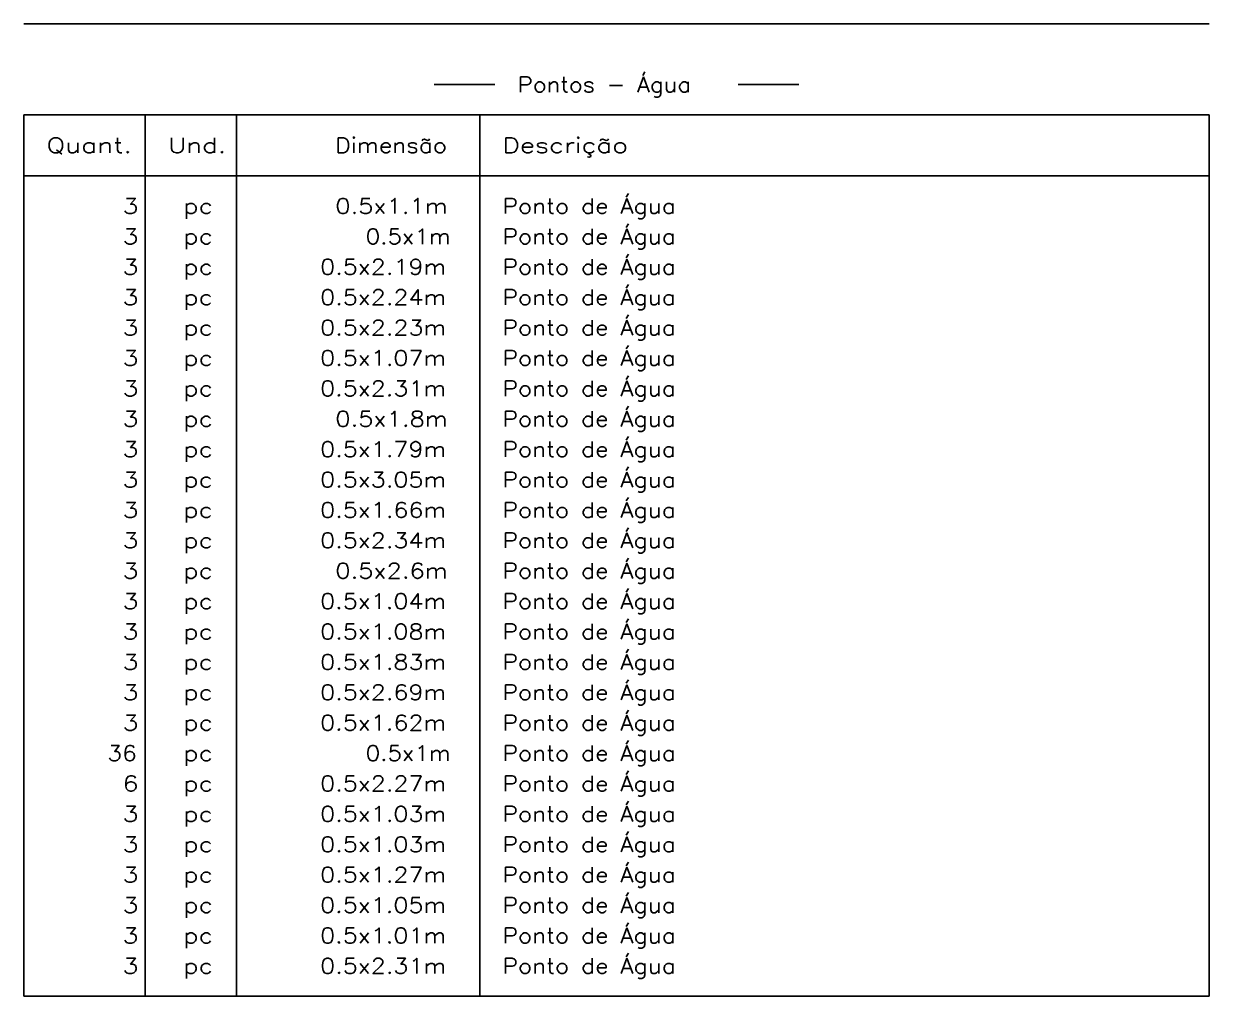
# Model space of a CAD drawing. Extents: x -160 to 364724, y -100 to 7353297.
# Drawn here: x 359890 to 359968, y 7346105.6 to 7346169.6 of the extents above; entities that cross this region are included whole.
import ezdxf

# ---------------------------------------------------------------- set-up
doc = ezdxf.new("R2010")
doc.units = 0
doc.header["$LTSCALE"] = 5
doc.layers.add('LISTAGEM_LINHA', color=7, linetype='Continuous')
doc.layers.add('LISTAGEM_TEXTO', color=7, linetype='Continuous')
doc.styles.add('ROMANS', font='ROMANS.shx', dxfattribs={"height": 2})

msp = doc.modelspace()

# ---------------------------------------------------------------- linework, layer by layer
at = {"layer": 'LISTAGEM_LINHA'}
for p, q in [((359890.007, 7346169.553), (359968.007, 7346169.553)), ((359917.007, 7346165.553), (359921.007, 7346165.553)), ((359937.007, 7346165.553), (359941.007, 7346165.553)), ((359890.007, 7346163.553), (359968.007, 7346163.553)), ((359890.007, 7346163.553), (359890.007, 7346105.553)), ((359898.007, 7346163.553), (359898.007, 7346105.553)), ((359904.007, 7346163.553), (359904.007, 7346105.553)), ((359920.007, 7346163.553), (359920.007, 7346105.553)), ((359968.007, 7346163.553), (359968.007, 7346105.553)), ((359890.007, 7346159.553), (359968.007, 7346159.553)), ((359890.007, 7346105.553), (359968.007, 7346105.553))]:
    msp.add_line(p, q, dxfattribs=at)

# ---------------------------------------------------------------- texts
at = {"layer": 'LISTAGEM_TEXTO', "style": 'ROMANS'}
for s, width, p in [('Pontos - Água', 1.109756, (359922.507, 7346165.053)), ('Quant.', 1.298969, (359891.507, 7346161.053)), ('Und.', 1.272727, (359899.507, 7346161.053)), ('Dimensão', 1.135135, (359910.507, 7346161.053)), ('Descrição', 1.277027, (359921.507, 7346161.053)), ('3', 1.235294, (359896.507, 7346157.053)), ('0.5x1.1m', 1.174825, (359910.507, 7346157.053)), ('Ponto de Água', 1.1375, (359921.507, 7346157.053)), ('pc', 1.235294, (359900.507, 7346157.053)), ('Ponto de Água', 1.1375, (359921.507, 7346155.053)), ('3', 1.235294, (359896.507, 7346155.053)), ('pc', 1.235294, (359900.507, 7346155.053)), ('0.5x1m', 1.115044, (359912.507, 7346155.053)), ('3', 1.235294, (359896.507, 7346153.053)), ('0.5x2.19m', 1.159509, (359909.507, 7346153.053)), ('Ponto de Água', 1.1375, (359921.507, 7346153.053)), ('pc', 1.235294, (359900.507, 7346153.053)), ('3', 1.235294, (359896.507, 7346151.053)), ('pc', 1.235294, (359900.507, 7346151.053)), ('0.5x2.24m', 1.159509, (359909.507, 7346151.053)), ('Ponto de Água', 1.1375, (359921.507, 7346151.053)), ('Ponto de Água', 1.1375, (359921.507, 7346149.053)), ('3', 1.235294, (359896.507, 7346149.053)), ('pc', 1.235294, (359900.507, 7346149.053)), ('0.5x2.23m', 1.159509, (359909.507, 7346149.053)), ('3', 1.235294, (359896.507, 7346147.053)), ('0.5x1.07m', 1.159509, (359909.507, 7346147.053)), ('Ponto de Água', 1.1375, (359921.507, 7346147.053)), ('pc', 1.235294, (359900.507, 7346147.053)), ('Ponto de Água', 1.1375, (359921.507, 7346145.053)), ('3', 1.235294, (359896.507, 7346145.053)), ('pc', 1.235294, (359900.507, 7346145.053)), ('0.5x2.31m', 1.159509, (359909.507, 7346145.053)), ('3', 1.235294, (359896.507, 7346143.053)), ('0.5x1.8m', 1.174825, (359910.507, 7346143.053)), ('Ponto de Água', 1.1375, (359921.507, 7346143.053)), ('pc', 1.235294, (359900.507, 7346143.053)), ('Ponto de Água', 1.1375, (359921.507, 7346141.053)), ('3', 1.235294, (359896.507, 7346141.053)), ('pc', 1.235294, (359900.507, 7346141.053)), ('0.5x1.79m', 1.159509, (359909.507, 7346141.053)), ('3', 1.235294, (359896.507, 7346139.053)), ('0.5x3.05m', 1.159509, (359909.507, 7346139.053)), ('Ponto de Água', 1.1375, (359921.507, 7346139.053)), ('pc', 1.235294, (359900.507, 7346139.053)), ('3', 1.235294, (359896.507, 7346137.053)), ('pc', 1.235294, (359900.507, 7346137.053)), ('0.5x1.66m', 1.159509, (359909.507, 7346137.053)), ('Ponto de Água', 1.1375, (359921.507, 7346137.053)), ('Ponto de Água', 1.1375, (359921.507, 7346135.053)), ('3', 1.235294, (359896.507, 7346135.053)), ('pc', 1.235294, (359900.507, 7346135.053)), ('0.5x2.34m', 1.159509, (359909.507, 7346135.053)), ('3', 1.235294, (359896.507, 7346133.053)), ('0.5x2.6m', 1.174825, (359910.507, 7346133.053)), ('Ponto de Água', 1.1375, (359921.507, 7346133.053)), ('pc', 1.235294, (359900.507, 7346133.053)), ('Ponto de Água', 1.1375, (359921.507, 7346131.053)), ('3', 1.235294, (359896.507, 7346131.053)), ('pc', 1.235294, (359900.507, 7346131.053)), ('0.5x1.04m', 1.159509, (359909.507, 7346131.053)), ('3', 1.235294, (359896.507, 7346129.053)), ('0.5x1.08m', 1.159509, (359909.507, 7346129.053)), ('Ponto de Água', 1.1375, (359921.507, 7346129.053)), ('pc', 1.235294, (359900.507, 7346129.053)), ('Ponto de Água', 1.1375, (359921.507, 7346127.053)), ('3', 1.235294, (359896.507, 7346127.053)), ('pc', 1.235294, (359900.507, 7346127.053)), ('0.5x1.83m', 1.159509, (359909.507, 7346127.053)), ('3', 1.235294, (359896.507, 7346125.053)), ('0.5x2.69m', 1.159509, (359909.507, 7346125.053)), ('Ponto de Água', 1.1375, (359921.507, 7346125.053)), ('pc', 1.235294, (359900.507, 7346125.053)), ('Ponto de Água', 1.1375, (359921.507, 7346123.053)), ('3', 1.235294, (359896.507, 7346123.053)), ('pc', 1.235294, (359900.507, 7346123.053)), ('0.5x1.62m', 1.159509, (359909.507, 7346123.053)), ('36', 1.135135, (359895.507, 7346121.053)), ('0.5x1m', 1.115044, (359912.507, 7346121.053)), ('Ponto de Água', 1.1375, (359921.507, 7346121.053)), ('pc', 1.235294, (359900.507, 7346121.053)), ('6', 1.235294, (359896.507, 7346119.053)), ('pc', 1.235294, (359900.507, 7346119.053)), ('0.5x2.27m', 1.159509, (359909.507, 7346119.053)), ('Ponto de Água', 1.1375, (359921.507, 7346119.053)), ('Ponto de Água', 1.1375, (359921.507, 7346117.053)), ('3', 1.235294, (359896.507, 7346117.053)), ('pc', 1.235294, (359900.507, 7346117.053)), ('0.5x1.03m', 1.159509, (359909.507, 7346117.053)), ('3', 1.235294, (359896.507, 7346115.053)), ('0.5x1.03m', 1.159509, (359909.507, 7346115.053)), ('Ponto de Água', 1.1375, (359921.507, 7346115.053)), ('pc', 1.235294, (359900.507, 7346115.053)), ('Ponto de Água', 1.1375, (359921.507, 7346113.053)), ('3', 1.235294, (359896.507, 7346113.053)), ('pc', 1.235294, (359900.507, 7346113.053)), ('0.5x1.27m', 1.159509, (359909.507, 7346113.053)), ('3', 1.235294, (359896.507, 7346111.053)), ('0.5x1.05m', 1.159509, (359909.507, 7346111.053)), ('Ponto de Água', 1.1375, (359921.507, 7346111.053)), ('pc', 1.235294, (359900.507, 7346111.053)), ('Ponto de Água', 1.1375, (359921.507, 7346109.053)), ('3', 1.235294, (359896.507, 7346109.053)), ('pc', 1.235294, (359900.507, 7346109.053)), ('0.5x1.01m', 1.159509, (359909.507, 7346109.053)), ('3', 1.235294, (359896.507, 7346107.053)), ('0.5x2.31m', 1.159509, (359909.507, 7346107.053)), ('Ponto de Água', 1.1375, (359921.507, 7346107.053)), ('pc', 1.235294, (359900.507, 7346107.053))]:
    msp.add_text(s, height=1, dxfattribs=dict(at, width=width)).set_placement(p)

doc.saveas('drawing.dxf')
